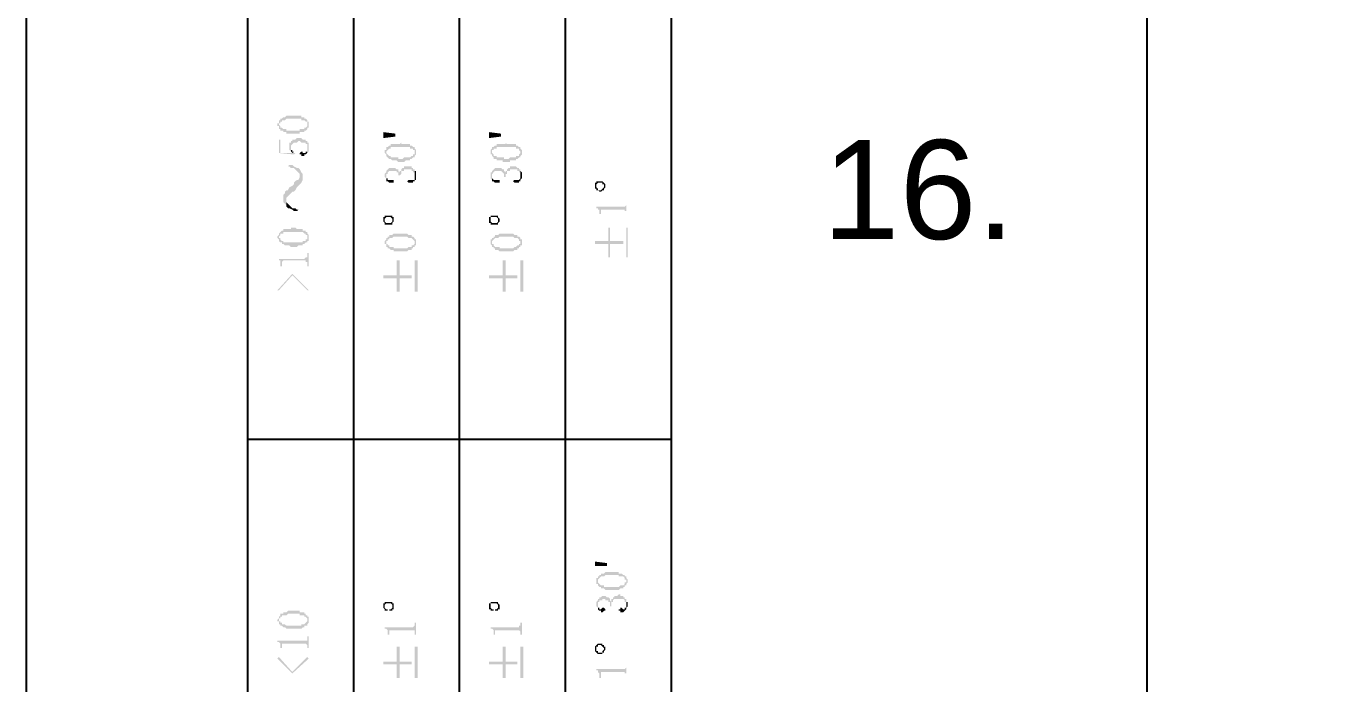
# Model space of a CAD drawing. Header units: millimetres. Extents: x 7018 to 13530, y 4187 to 5692.
# Drawn here: x 7512.01 to 7551.54, y 4761.68 to 4781.59 of the extents above; entities that cross this region are included whole.
import ezdxf

# ---------------------------------------------------------------- set-up
doc = ezdxf.new("R2010")
doc.units = ezdxf.units.MM
doc.styles.get("Standard").update_dxf_attribs({"font": 'arial.ttf'})

msp = doc.modelspace()

# ---------------------------------------------------------------- hatches: boundary and pattern name
at = {"transparency": 33554559}
for points in [[(7519.619, 4778.606), (7519.619, 4778.561), (7519.664, 4778.561), (7519.664, 4778.515), (7519.664, 4778.47), (7519.664, 4778.606), (7519.664, 4778.651), (7519.709, 4778.651), (7519.709, 4778.696), (7519.754, 4778.696), (7519.754, 4778.741), (7519.844, 4778.741), (7519.89, 4778.786), (7520.341, 4778.786), (7520.341, 4778.741), (7520.431, 4778.741), (7520.476, 4778.696), (7520.521, 4778.696), (7520.521, 4778.651), (7520.521, 4778.606), (7520.521, 4778.741), (7520.521, 4778.741), (7520.476, 4778.786), (7520.431, 4778.786), (7520.431, 4778.831), (7520.341, 4778.831), (7520.341, 4778.877), (7519.89, 4778.877), (7519.844, 4778.831), (7519.799, 4778.831), (7519.754, 4778.786), (7519.709, 4778.786), (7519.709, 4778.741), (7519.664, 4778.741), (7519.664, 4778.696), (7519.664, 4778.651), (7519.619, 4778.651)], [(7519.664, 4778.47), (7519.709, 4778.47), (7519.709, 4778.425), (7519.799, 4778.425), (7519.799, 4778.38), (7519.89, 4778.38), (7519.89, 4778.335), (7520.296, 4778.335), (7520.296, 4778.38), (7520.431, 4778.38), (7520.431, 4778.425), (7520.476, 4778.425), (7520.521, 4778.47), (7520.521, 4778.515), (7520.567, 4778.515), (7520.567, 4778.561), (7520.567, 4778.606), (7520.567, 4778.651), (7520.567, 4778.696), (7520.521, 4778.696), (7520.521, 4778.741), (7520.521, 4778.606), (7520.521, 4778.561), (7520.521, 4778.561), (7520.476, 4778.515), (7520.431, 4778.515), (7520.431, 4778.47), (7520.296, 4778.47), (7520.296, 4778.425), (7519.89, 4778.425), (7519.89, 4778.47), (7519.799, 4778.47), (7519.754, 4778.515), (7519.709, 4778.515), (7519.709, 4778.561), (7519.709, 4778.561), (7519.664, 4778.606), (7519.664, 4778.606)], [(7522.823, 4778.38), (7523.184, 4778.335), (7523.184, 4778.245), (7522.823, 4778.2)], [(7526.028, 4778.38), (7526.389, 4778.335), (7526.389, 4778.245), (7526.028, 4778.2)], [(7519.664, 4778.154), (7519.664, 4777.748), (7520.115, 4777.703), (7520.16, 4777.748), (7520.115, 4777.748), (7520.115, 4777.793), (7520.07, 4777.748), (7519.709, 4777.748), (7519.709, 4778.154)], [(7519.98, 4777.974), (7519.98, 4777.884), (7519.98, 4777.839), (7519.98, 4777.839), (7520.025, 4777.793), (7520.025, 4777.929), (7520.025, 4777.974), (7520.025, 4777.974), (7520.07, 4778.019), (7520.07, 4778.019), (7520.115, 4778.064), (7520.206, 4778.064), (7520.251, 4778.109), (7520.296, 4778.109), (7520.341, 4778.064), (7520.476, 4778.064), (7520.476, 4778.019), (7520.521, 4778.019), (7520.521, 4777.974), (7520.521, 4777.929), (7520.521, 4777.793), (7520.567, 4777.793), (7520.567, 4777.839), (7520.567, 4777.929), (7520.567, 4777.974), (7520.567, 4778.064), (7520.521, 4778.064), (7520.521, 4778.109), (7520.476, 4778.109), (7520.476, 4778.154), (7520.386, 4778.154), (7520.341, 4778.2), (7520.206, 4778.2), (7520.16, 4778.154), (7520.07, 4778.154), (7520.07, 4778.109), (7520.025, 4778.109), (7520.025, 4778.064), (7519.98, 4778.064), (7519.98, 4778.019)], [(7520.025, 4777.793), (7520.025, 4777.793), (7520.07, 4777.748), (7520.07, 4777.748), (7520.115, 4777.793), (7520.07, 4777.793), (7520.07, 4777.839), (7520.025, 4777.839), (7520.025, 4777.884), (7520.025, 4777.929)], [(7520.296, 4777.748), (7520.296, 4777.703), (7520.341, 4777.703), (7520.341, 4777.658), (7520.431, 4777.658), (7520.431, 4777.703), (7520.476, 4777.703), (7520.521, 4777.748), (7520.521, 4777.929), (7520.521, 4777.839), (7520.521, 4777.793), (7520.476, 4777.793), (7520.476, 4777.748), (7520.386, 4777.748), (7520.386, 4777.793), (7520.341, 4777.793)], [(7522.868, 4777.748), (7522.868, 4777.748), (7522.913, 4777.703), (7522.913, 4777.658), (7522.913, 4777.793), (7522.913, 4777.793), (7522.959, 4777.839), (7522.959, 4777.839), (7523.004, 4777.884), (7523.049, 4777.884), (7523.049, 4777.929), (7523.636, 4777.929), (7523.636, 4777.884), (7523.726, 4777.884), (7523.726, 4777.839), (7523.771, 4777.839), (7523.771, 4777.793), (7523.771, 4777.748), (7523.771, 4777.929), (7523.726, 4777.929), (7523.681, 4777.974), (7523.636, 4777.974), (7523.636, 4778.019), (7523.365, 4778.019), (7523.365, 4778.064), (7523.365, 4778.064), (7523.32, 4778.019), (7523.049, 4778.019), (7523.049, 4777.974), (7523.004, 4777.974), (7522.959, 4777.929), (7522.913, 4777.929), (7522.913, 4777.884), (7522.913, 4777.839), (7522.868, 4777.839), (7522.868, 4777.793)], [(7522.913, 4777.658), (7522.959, 4777.613), (7522.959, 4777.613), (7523.004, 4777.568), (7523.049, 4777.568), (7523.094, 4777.523), (7523.229, 4777.523), (7523.274, 4777.477), (7523.455, 4777.477), (7523.5, 4777.523), (7523.636, 4777.523), (7523.636, 4777.568), (7523.681, 4777.568), (7523.726, 4777.613), (7523.771, 4777.613), (7523.771, 4777.658), (7523.771, 4777.658), (7523.816, 4777.703), (7523.816, 4777.748), (7523.816, 4777.793), (7523.816, 4777.839), (7523.816, 4777.839), (7523.771, 4777.884), (7523.771, 4777.748), (7523.771, 4777.703), (7523.726, 4777.703), (7523.726, 4777.658), (7523.681, 4777.658), (7523.636, 4777.613), (7523.455, 4777.613), (7523.41, 4777.568), (7523.274, 4777.568), (7523.274, 4777.613), (7523.049, 4777.613), (7523.049, 4777.658), (7523.004, 4777.658), (7522.959, 4777.703), (7522.959, 4777.703), (7522.913, 4777.748), (7522.913, 4777.748)], [(7526.073, 4777.748), (7526.073, 4777.703), (7526.118, 4777.703), (7526.118, 4777.658), (7526.118, 4777.793), (7526.118, 4777.839), (7526.163, 4777.839), (7526.163, 4777.884), (7526.253, 4777.884), (7526.253, 4777.929), (7526.84, 4777.929), (7526.84, 4777.884), (7526.93, 4777.884), (7526.93, 4777.839), (7526.93, 4777.839), (7526.975, 4777.793), (7526.975, 4777.748), (7526.975, 4777.929), (7526.93, 4777.929), (7526.885, 4777.974), (7526.84, 4777.974), (7526.84, 4778.019), (7526.569, 4778.019), (7526.524, 4778.064), (7526.524, 4778.019), (7526.253, 4778.019), (7526.253, 4777.974), (7526.208, 4777.974), (7526.163, 4777.929), (7526.118, 4777.929), (7526.118, 4777.884), (7526.118, 4777.884), (7526.073, 4777.839), (7526.073, 4777.793)], [(7526.118, 4777.658), (7526.163, 4777.613), (7526.163, 4777.568), (7526.253, 4777.568), (7526.253, 4777.523), (7526.434, 4777.523), (7526.434, 4777.477), (7526.659, 4777.477), (7526.659, 4777.523), (7526.84, 4777.523), (7526.84, 4777.568), (7526.885, 4777.568), (7526.93, 4777.613), (7526.975, 4777.613), (7526.975, 4777.658), (7526.975, 4777.658), (7527.02, 4777.703), (7527.02, 4777.748), (7527.02, 4777.793), (7527.02, 4777.839), (7527.02, 4777.839), (7526.975, 4777.884), (7526.975, 4777.748), (7526.975, 4777.748), (7526.93, 4777.703), (7526.93, 4777.658), (7526.84, 4777.658), (7526.84, 4777.613), (7526.659, 4777.613), (7526.614, 4777.568), (7526.479, 4777.568), (7526.479, 4777.613), (7526.253, 4777.613), (7526.253, 4777.658), (7526.163, 4777.658), (7526.163, 4777.703), (7526.163, 4777.703), (7526.118, 4777.748), (7526.118, 4777.748)], [(7519.935, 4777.342), (7519.98, 4777.342), (7520.025, 4777.297), (7520.115, 4777.297), (7520.16, 4777.252), (7520.206, 4777.207), (7520.206, 4777.207), (7520.251, 4777.162), (7520.296, 4777.116), (7520.296, 4776.8), (7520.296, 4776.8), (7520.341, 4776.846), (7520.386, 4776.936), (7520.386, 4777.116), (7520.341, 4777.162), (7520.296, 4777.252), (7520.296, 4777.252), (7520.251, 4777.297), (7520.206, 4777.297), (7520.115, 4777.342), (7520.07, 4777.387), (7519.98, 4777.387)], [(7522.868, 4777.071), (7522.868, 4777.026), (7522.868, 4777.026), (7522.913, 4776.981), (7522.913, 4776.936), (7522.913, 4777.071), (7522.913, 4777.116), (7522.959, 4777.116), (7522.959, 4777.162), (7522.959, 4777.162), (7523.004, 4777.207), (7523.229, 4777.207), (7523.229, 4777.162), (7523.274, 4777.162), (7523.274, 4777.116), (7523.274, 4777.071), (7523.32, 4777.071), (7523.32, 4777.026), (7523.32, 4777.071), (7523.365, 4777.116), (7523.365, 4777.162), (7523.365, 4777.207), (7523.455, 4777.207), (7523.455, 4777.252), (7523.681, 4777.252), (7523.681, 4777.207), (7523.726, 4777.207), (7523.726, 4777.162), (7523.771, 4777.162), (7523.771, 4777.116), (7523.771, 4777.071), (7523.771, 4777.252), (7523.726, 4777.252), (7523.726, 4777.297), (7523.681, 4777.297), (7523.681, 4777.342), (7523.455, 4777.342), (7523.455, 4777.297), (7523.41, 4777.297), (7523.365, 4777.252), (7523.365, 4777.207), (7523.32, 4777.207), (7523.32, 4777.162), (7523.32, 4777.162), (7523.274, 4777.207), (7523.274, 4777.252), (7523.229, 4777.252), (7523.184, 4777.297), (7523.004, 4777.297), (7522.959, 4777.252), (7522.959, 4777.252), (7522.913, 4777.207), (7522.913, 4777.162), (7522.913, 4777.162), (7522.868, 4777.116), (7522.868, 4777.116)], [(7523.545, 4776.891), (7523.545, 4776.891), (7523.59, 4776.846), (7523.726, 4776.846), (7523.726, 4776.891), (7523.771, 4776.891), (7523.771, 4776.936), (7523.816, 4776.936), (7523.816, 4777.026), (7523.816, 4777.071), (7523.816, 4777.116), (7523.816, 4777.207), (7523.771, 4777.207), (7523.771, 4777.026), (7523.771, 4776.981), (7523.771, 4776.936), (7523.59, 4776.936)], [(7526.073, 4777.071), (7526.073, 4777.026), (7526.073, 4776.981), (7526.118, 4776.936), (7526.118, 4777.071), (7526.118, 4777.116), (7526.118, 4777.116), (7526.163, 4777.162), (7526.163, 4777.162), (7526.208, 4777.207), (7526.389, 4777.207), (7526.434, 4777.162), (7526.434, 4777.162), (7526.479, 4777.116), (7526.479, 4777.071), (7526.479, 4777.026), (7526.524, 4777.026), (7526.524, 4777.116), (7526.569, 4777.116), (7526.569, 4777.162), (7526.569, 4777.207), (7526.659, 4777.207), (7526.659, 4777.252), (7526.885, 4777.252), (7526.885, 4777.207), (7526.93, 4777.207), (7526.93, 4777.162), (7526.975, 4777.162), (7526.975, 4777.116), (7526.975, 4777.071), (7526.975, 4777.252), (7526.93, 4777.252), (7526.93, 4777.297), (7526.885, 4777.297), (7526.84, 4777.342), (7526.659, 4777.342), (7526.659, 4777.297), (7526.614, 4777.297), (7526.569, 4777.252), (7526.569, 4777.207), (7526.524, 4777.207), (7526.524, 4777.162), (7526.524, 4777.162), (7526.479, 4777.207), (7526.479, 4777.252), (7526.434, 4777.252), (7526.389, 4777.297), (7526.208, 4777.297), (7526.163, 4777.252), (7526.163, 4777.252), (7526.118, 4777.207), (7526.118, 4777.162), (7526.073, 4777.162), (7526.073, 4777.116), (7526.073, 4777.116)], [(7526.75, 4776.891), (7526.75, 4776.891), (7526.795, 4776.846), (7526.93, 4776.846), (7526.93, 4776.891), (7526.975, 4776.891), (7526.975, 4776.936), (7526.975, 4776.936), (7527.02, 4776.981), (7527.02, 4777.026), (7527.02, 4777.071), (7527.02, 4777.116), (7527.02, 4777.162), (7526.975, 4777.207), (7526.975, 4777.026), (7526.975, 4776.981), (7526.975, 4776.981), (7526.93, 4776.936), (7526.795, 4776.936)], [(7519.799, 4776.349), (7519.799, 4776.259), (7519.844, 4776.214), (7519.89, 4776.169), (7519.89, 4776.394), (7519.935, 4776.439), (7519.98, 4776.485), (7520.025, 4776.53), (7520.07, 4776.575), (7520.115, 4776.575), (7520.16, 4776.62), (7520.206, 4776.71), (7520.206, 4776.71), (7520.251, 4776.755), (7520.296, 4776.8), (7520.296, 4777.071), (7520.296, 4777.026), (7520.251, 4776.936), (7520.206, 4776.936), (7520.16, 4776.891), (7520.115, 4776.846), (7520.115, 4776.8), (7520.07, 4776.755), (7519.98, 4776.71), (7519.98, 4776.71), (7519.935, 4776.62), (7519.89, 4776.62), (7519.844, 4776.575), (7519.844, 4776.53), (7519.799, 4776.485), (7519.799, 4776.439)], [(7522.913, 4776.936), (7522.913, 4776.891), (7522.959, 4776.891), (7523.004, 4776.846), (7523.139, 4776.846), (7523.139, 4776.891), (7523.139, 4776.936), (7522.959, 4776.936), (7522.959, 4776.981), (7522.913, 4776.981), (7522.913, 4777.071)], [(7526.118, 4776.936), (7526.118, 4776.891), (7526.163, 4776.891), (7526.208, 4776.846), (7526.343, 4776.846), (7526.343, 4776.891), (7526.343, 4776.936), (7526.163, 4776.936), (7526.118, 4776.981), (7526.118, 4777.071)], [(7529.232, 4776.755), (7529.232, 4776.71), (7529.232, 4776.665), (7529.277, 4776.665), (7529.277, 4776.755), (7529.277, 4776.8), (7529.277, 4776.8), (7529.322, 4776.846), (7529.458, 4776.846), (7529.458, 4776.8), (7529.503, 4776.8), (7529.503, 4776.62), (7529.503, 4776.665), (7529.503, 4776.665), (7529.548, 4776.71), (7529.548, 4776.755), (7529.548, 4776.8), (7529.503, 4776.846), (7529.503, 4776.846), (7529.458, 4776.891), (7529.277, 4776.891), (7529.277, 4776.846), (7529.232, 4776.846), (7529.232, 4776.8), (7529.232, 4776.8)], [(7529.277, 4776.665), (7529.277, 4776.62), (7529.322, 4776.62), (7529.367, 4776.575), (7529.412, 4776.575), (7529.458, 4776.62), (7529.503, 4776.62), (7529.503, 4776.755), (7529.503, 4776.71), (7529.503, 4776.71), (7529.458, 4776.665), (7529.458, 4776.665), (7529.412, 4776.62), (7529.322, 4776.62), (7529.322, 4776.665), (7529.322, 4776.665), (7529.277, 4776.71), (7529.277, 4776.755), (7529.277, 4776.755)], [(7519.89, 4776.169), (7519.89, 4776.123), (7519.935, 4776.078), (7519.98, 4776.078), (7520.07, 4776.033), (7520.115, 4775.988), (7520.206, 4775.988), (7520.251, 4776.033), (7520.206, 4776.033), (7520.16, 4776.078), (7520.07, 4776.078), (7520.025, 4776.123), (7519.98, 4776.169), (7519.98, 4776.169), (7519.935, 4776.214), (7519.89, 4776.259), (7519.89, 4776.304)], [(7529.277, 4776.123), (7529.277, 4776.078), (7529.322, 4776.078), (7529.322, 4776.033), (7529.367, 4776.033), (7529.367, 4775.943), (7529.367, 4775.898), (7529.412, 4775.898), (7529.412, 4775.988), (7529.412, 4776.033), (7530.135, 4776.033), (7530.135, 4775.988), (7530.18, 4775.988), (7530.18, 4775.943), (7530.18, 4775.898), (7530.18, 4776.259), (7530.18, 4776.214), (7530.18, 4776.169), (7530.135, 4776.123), (7530.089, 4776.123)], [(7522.823, 4775.717), (7522.823, 4775.672), (7522.823, 4775.672), (7522.868, 4775.627), (7522.868, 4775.762), (7522.868, 4775.762), (7522.913, 4775.808), (7523.049, 4775.808), (7523.094, 4775.762), (7523.094, 4775.627), (7523.094, 4775.627), (7523.139, 4775.672), (7523.139, 4775.717), (7523.139, 4775.762), (7523.139, 4775.808), (7523.094, 4775.808), (7523.094, 4775.853), (7522.868, 4775.853), (7522.868, 4775.808), (7522.823, 4775.808), (7522.823, 4775.762), (7522.823, 4775.762)], [(7522.868, 4775.627), (7522.868, 4775.582), (7523.094, 4775.582), (7523.094, 4775.717), (7523.094, 4775.672), (7523.094, 4775.672), (7523.049, 4775.627), (7522.913, 4775.627), (7522.868, 4775.672), (7522.868, 4775.717), (7522.868, 4775.717)], [(7526.028, 4775.717), (7526.028, 4775.672), (7526.028, 4775.627), (7526.073, 4775.627), (7526.073, 4775.762), (7526.073, 4775.808), (7526.253, 4775.808), (7526.298, 4775.762), (7526.298, 4775.627), (7526.298, 4775.627), (7526.343, 4775.672), (7526.343, 4775.717), (7526.343, 4775.762), (7526.343, 4775.762), (7526.298, 4775.808), (7526.298, 4775.853), (7526.073, 4775.853), (7526.073, 4775.808), (7526.028, 4775.808), (7526.028, 4775.762), (7526.028, 4775.762)], [(7526.073, 4775.627), (7526.073, 4775.582), (7526.298, 4775.582), (7526.298, 4775.717), (7526.298, 4775.672), (7526.298, 4775.672), (7526.253, 4775.627), (7526.118, 4775.627), (7526.073, 4775.672), (7526.073, 4775.717), (7526.073, 4775.717)], [(7519.619, 4775.221), (7519.619, 4775.176), (7519.619, 4775.176), (7519.664, 4775.131), (7519.664, 4775.085), (7519.664, 4775.221), (7519.664, 4775.221), (7519.709, 4775.266), (7519.709, 4775.311), (7519.799, 4775.311), (7519.799, 4775.356), (7520.386, 4775.356), (7520.431, 4775.311), (7520.476, 4775.311), (7520.476, 4775.266), (7520.521, 4775.266), (7520.521, 4775.221), (7520.521, 4775.356), (7520.476, 4775.356), (7520.476, 4775.401), (7520.386, 4775.401), (7520.386, 4775.447), (7520.206, 4775.447), (7520.16, 4775.492), (7520.025, 4775.492), (7520.025, 4775.447), (7519.799, 4775.447), (7519.799, 4775.401), (7519.754, 4775.401), (7519.709, 4775.356), (7519.709, 4775.356), (7519.664, 4775.311), (7519.664, 4775.266), (7519.664, 4775.266)], [(7519.664, 4775.085), (7519.709, 4775.04), (7519.754, 4775.04), (7519.754, 4774.995), (7519.799, 4774.995), (7519.844, 4774.95), (7519.98, 4774.95), (7520.025, 4774.905), (7520.206, 4774.905), (7520.251, 4774.95), (7520.386, 4774.95), (7520.386, 4774.995), (7520.431, 4774.995), (7520.476, 4775.04), (7520.521, 4775.04), (7520.521, 4775.085), (7520.567, 4775.085), (7520.567, 4775.131), (7520.567, 4775.221), (7520.567, 4775.266), (7520.567, 4775.266), (7520.521, 4775.311), (7520.521, 4775.176), (7520.521, 4775.131), (7520.476, 4775.131), (7520.476, 4775.085), (7520.386, 4775.085), (7520.386, 4775.04), (7519.799, 4775.04), (7519.799, 4775.085), (7519.754, 4775.085), (7519.709, 4775.131), (7519.709, 4775.176), (7519.664, 4775.176), (7519.664, 4775.221)], [(7522.868, 4775.04), (7522.868, 4774.995), (7522.913, 4774.995), (7522.913, 4774.95), (7522.913, 4774.905), (7522.913, 4775.04), (7522.913, 4775.085), (7522.959, 4775.085), (7522.959, 4775.131), (7523.004, 4775.131), (7523.004, 4775.176), (7523.094, 4775.176), (7523.139, 4775.221), (7523.545, 4775.221), (7523.59, 4775.176), (7523.681, 4775.176), (7523.726, 4775.131), (7523.726, 4775.131), (7523.771, 4775.085), (7523.771, 4775.04), (7523.771, 4775.176), (7523.771, 4775.176), (7523.726, 4775.221), (7523.681, 4775.221), (7523.681, 4775.266), (7523.59, 4775.266), (7523.545, 4775.311), (7523.139, 4775.311), (7523.094, 4775.266), (7523.004, 4775.266), (7523.004, 4775.221), (7522.959, 4775.221), (7522.959, 4775.176), (7522.913, 4775.176), (7522.913, 4775.131), (7522.913, 4775.131), (7522.868, 4775.085), (7522.868, 4775.085)], [(7522.913, 4774.905), (7522.959, 4774.905), (7522.959, 4774.86), (7523.004, 4774.86), (7523.049, 4774.815), (7523.139, 4774.815), (7523.139, 4774.77), (7523.545, 4774.77), (7523.59, 4774.815), (7523.681, 4774.815), (7523.681, 4774.86), (7523.726, 4774.86), (7523.726, 4774.905), (7523.771, 4774.905), (7523.771, 4774.95), (7523.816, 4774.95), (7523.816, 4774.995), (7523.816, 4775.04), (7523.816, 4775.085), (7523.816, 4775.131), (7523.771, 4775.131), (7523.771, 4775.176), (7523.771, 4775.04), (7523.771, 4774.995), (7523.771, 4774.995), (7523.726, 4774.95), (7523.681, 4774.95), (7523.681, 4774.905), (7523.59, 4774.905), (7523.545, 4774.86), (7523.139, 4774.86), (7523.139, 4774.905), (7523.004, 4774.905), (7523.004, 4774.95), (7522.959, 4774.95), (7522.959, 4774.995), (7522.913, 4774.995), (7522.913, 4775.04), (7522.913, 4775.04)], [(7526.073, 4775.04), (7526.073, 4774.995), (7526.073, 4774.995), (7526.118, 4774.95), (7526.118, 4774.905), (7526.118, 4775.04), (7526.118, 4775.085), (7526.118, 4775.085), (7526.163, 4775.131), (7526.163, 4775.131), (7526.208, 4775.176), (7526.298, 4775.176), (7526.343, 4775.221), (7526.75, 4775.221), (7526.795, 4775.176), (7526.885, 4775.176), (7526.93, 4775.131), (7526.93, 4775.085), (7526.975, 4775.085), (7526.975, 4775.04), (7526.975, 4775.176), (7526.975, 4775.176), (7526.93, 4775.221), (7526.885, 4775.221), (7526.885, 4775.266), (7526.795, 4775.266), (7526.75, 4775.311), (7526.343, 4775.311), (7526.298, 4775.266), (7526.208, 4775.266), (7526.208, 4775.221), (7526.163, 4775.221), (7526.163, 4775.176), (7526.118, 4775.176), (7526.118, 4775.131), (7526.073, 4775.131), (7526.073, 4775.085), (7526.073, 4775.085)], [(7526.118, 4774.905), (7526.163, 4774.905), (7526.163, 4774.86), (7526.208, 4774.86), (7526.208, 4774.815), (7526.298, 4774.815), (7526.343, 4774.77), (7526.75, 4774.77), (7526.795, 4774.815), (7526.885, 4774.815), (7526.885, 4774.86), (7526.93, 4774.86), (7526.93, 4774.905), (7526.975, 4774.905), (7526.975, 4774.95), (7527.02, 4774.95), (7527.02, 4774.995), (7527.02, 4775.04), (7527.02, 4775.085), (7527.02, 4775.131), (7526.975, 4775.131), (7526.975, 4775.176), (7526.975, 4775.04), (7526.975, 4774.995), (7526.93, 4774.995), (7526.93, 4774.95), (7526.885, 4774.95), (7526.84, 4774.905), (7526.795, 4774.905), (7526.75, 4774.86), (7526.343, 4774.86), (7526.343, 4774.905), (7526.208, 4774.905), (7526.163, 4774.95), (7526.163, 4774.995), (7526.118, 4774.995), (7526.118, 4775.04), (7526.118, 4775.04)], [(7529.232, 4775.085), (7529.232, 4774.995), (7529.638, 4774.995), (7529.638, 4774.589), (7529.683, 4774.589), (7529.683, 4774.995), (7530.089, 4774.995), (7530.089, 4775.085), (7529.683, 4775.085), (7529.683, 4775.492), (7529.638, 4775.492), (7529.638, 4775.085)], [(7530.225, 4774.589), (7530.225, 4775.492), (7530.18, 4775.492), (7530.18, 4774.589)], [(7519.619, 4774.544), (7519.664, 4774.544), (7519.664, 4774.499), (7519.709, 4774.499), (7519.709, 4774.454), (7519.709, 4774.318), (7519.754, 4774.318), (7519.754, 4774.454), (7519.754, 4774.454), (7519.799, 4774.499), (7520.476, 4774.499), (7520.476, 4774.454), (7520.521, 4774.454), (7520.521, 4774.318), (7520.567, 4774.318), (7520.567, 4774.724), (7520.521, 4774.724), (7520.521, 4774.634), (7520.521, 4774.589), (7520.476, 4774.589), (7520.431, 4774.544)], [(7522.823, 4774.047), (7522.823, 4773.957), (7523.229, 4773.957), (7523.229, 4773.551), (7523.32, 4773.551), (7523.32, 4773.957), (7523.681, 4773.957), (7523.681, 4774.047), (7523.32, 4774.047), (7523.32, 4774.499), (7523.229, 4774.499), (7523.229, 4774.047)], [(7523.861, 4773.551), (7523.861, 4774.499), (7523.771, 4774.499), (7523.771, 4773.551)], [(7526.028, 4774.047), (7526.028, 4773.957), (7526.434, 4773.957), (7526.434, 4773.551), (7526.524, 4773.551), (7526.524, 4773.957), (7526.885, 4773.957), (7526.885, 4774.047), (7526.524, 4774.047), (7526.524, 4774.499), (7526.434, 4774.499), (7526.434, 4774.047)], [(7527.066, 4773.551), (7527.066, 4774.499), (7526.975, 4774.499), (7526.975, 4773.551)], [(7519.619, 4773.596), (7519.664, 4773.596), (7520.07, 4774.047), (7520.521, 4773.596), (7520.567, 4773.596), (7520.07, 4774.093)], [(7529.232, 4765.382), (7529.593, 4765.337), (7529.593, 4765.247), (7529.232, 4765.247)], [(7529.277, 4764.795), (7529.277, 4764.75), (7529.277, 4764.705), (7529.322, 4764.705), (7529.322, 4764.66), (7529.322, 4764.795), (7529.322, 4764.84), (7529.322, 4764.84), (7529.367, 4764.886), (7529.367, 4764.886), (7529.412, 4764.931), (7529.503, 4764.931), (7529.548, 4764.976), (7529.954, 4764.976), (7529.954, 4764.931), (7530.089, 4764.931), (7530.135, 4764.886), (7530.135, 4764.84), (7530.18, 4764.84), (7530.18, 4764.795), (7530.18, 4764.931), (7530.135, 4764.931), (7530.135, 4764.976), (7530.089, 4764.976), (7530.044, 4765.021), (7529.954, 4765.021), (7529.954, 4765.066), (7529.548, 4765.066), (7529.503, 4765.021), (7529.412, 4765.021), (7529.412, 4764.976), (7529.367, 4764.976), (7529.367, 4764.931), (7529.322, 4764.931), (7529.322, 4764.886), (7529.277, 4764.886), (7529.277, 4764.84), (7529.277, 4764.84)], [(7529.322, 4764.66), (7529.322, 4764.66), (7529.367, 4764.615), (7529.412, 4764.615), (7529.412, 4764.57), (7529.503, 4764.57), (7529.548, 4764.525), (7529.954, 4764.525), (7529.999, 4764.57), (7530.089, 4764.57), (7530.089, 4764.615), (7530.135, 4764.615), (7530.135, 4764.66), (7530.18, 4764.66), (7530.18, 4764.705), (7530.18, 4764.705), (7530.225, 4764.75), (7530.225, 4764.795), (7530.225, 4764.84), (7530.225, 4764.84), (7530.18, 4764.886), (7530.18, 4764.931), (7530.18, 4764.795), (7530.18, 4764.75), (7530.135, 4764.75), (7530.135, 4764.705), (7530.135, 4764.705), (7530.089, 4764.66), (7529.999, 4764.66), (7529.954, 4764.615), (7529.503, 4764.615), (7529.503, 4764.66), (7529.412, 4764.66), (7529.367, 4764.705), (7529.367, 4764.705), (7529.322, 4764.75), (7529.322, 4764.795), (7529.322, 4764.795)], [(7522.823, 4764.028), (7522.823, 4763.983), (7522.823, 4763.983), (7522.868, 4763.938), (7522.868, 4764.073), (7522.868, 4764.073), (7522.913, 4764.118), (7523.049, 4764.118), (7523.094, 4764.073), (7523.094, 4763.938), (7523.139, 4763.938), (7523.139, 4764.028), (7523.139, 4764.073), (7523.139, 4764.118), (7523.094, 4764.118), (7523.094, 4764.163), (7522.868, 4764.163), (7522.868, 4764.118), (7522.823, 4764.118), (7522.823, 4764.073), (7522.823, 4764.073)], [(7526.028, 4764.028), (7526.028, 4763.983), (7526.028, 4763.938), (7526.073, 4763.938), (7526.073, 4764.073), (7526.073, 4764.118), (7526.253, 4764.118), (7526.298, 4764.073), (7526.298, 4763.938), (7526.343, 4763.938), (7526.343, 4764.028), (7526.343, 4764.073), (7526.343, 4764.073), (7526.298, 4764.118), (7526.298, 4764.163), (7526.073, 4764.163), (7526.073, 4764.118), (7526.028, 4764.118), (7526.028, 4764.073), (7526.028, 4764.073)], [(7529.277, 4764.118), (7529.277, 4764.073), (7529.277, 4764.028), (7529.277, 4764.028), (7529.322, 4763.983), (7529.322, 4764.073), (7529.322, 4764.118), (7529.322, 4764.163), (7529.367, 4764.163), (7529.367, 4764.209), (7529.458, 4764.209), (7529.458, 4764.254), (7529.548, 4764.254), (7529.548, 4764.209), (7529.638, 4764.209), (7529.638, 4764.163), (7529.683, 4764.163), (7529.683, 4764.073), (7529.683, 4764.028), (7529.728, 4764.028), (7529.728, 4764.073), (7529.728, 4764.163), (7529.774, 4764.163), (7529.774, 4764.209), (7529.774, 4764.209), (7529.819, 4764.254), (7530.089, 4764.254), (7530.135, 4764.209), (7530.135, 4764.163), (7530.18, 4764.163), (7530.18, 4764.118), (7530.18, 4764.073), (7530.18, 4764.254), (7530.135, 4764.254), (7530.135, 4764.299), (7530.089, 4764.299), (7530.089, 4764.344), (7529.999, 4764.344), (7529.999, 4764.389), (7529.954, 4764.389), (7529.909, 4764.344), (7529.819, 4764.344), (7529.819, 4764.299), (7529.774, 4764.299), (7529.774, 4764.254), (7529.728, 4764.254), (7529.728, 4764.209), (7529.728, 4764.163), (7529.683, 4764.209), (7529.683, 4764.254), (7529.683, 4764.254), (7529.638, 4764.299), (7529.593, 4764.299), (7529.548, 4764.344), (7529.458, 4764.344), (7529.412, 4764.299), (7529.367, 4764.299), (7529.367, 4764.254), (7529.322, 4764.254), (7529.322, 4764.209), (7529.322, 4764.209), (7529.277, 4764.163)], [(7529.322, 4763.983), (7529.322, 4763.938), (7529.322, 4763.938), (7529.367, 4763.893), (7529.412, 4763.893), (7529.412, 4763.848), (7529.458, 4763.848), (7529.503, 4763.893), (7529.548, 4763.893), (7529.548, 4763.938), (7529.548, 4763.938), (7529.503, 4763.983), (7529.458, 4763.983), (7529.412, 4763.938), (7529.367, 4763.938), (7529.367, 4763.983), (7529.322, 4763.983), (7529.322, 4764.028), (7529.322, 4764.073)], [(7529.954, 4763.893), (7529.999, 4763.893), (7529.999, 4763.848), (7530.089, 4763.848), (7530.135, 4763.893), (7530.135, 4763.893), (7530.18, 4763.938), (7530.18, 4763.983), (7530.18, 4763.983), (7530.225, 4764.028), (7530.225, 4764.073), (7530.225, 4764.118), (7530.225, 4764.163), (7530.18, 4764.163), (7530.18, 4764.254), (7530.18, 4764.073), (7530.18, 4764.028), (7530.18, 4763.983), (7530.135, 4763.983), (7530.135, 4763.938), (7530.089, 4763.938), (7530.044, 4763.983), (7529.999, 4763.983), (7529.999, 4763.938), (7529.954, 4763.938)], [(7519.619, 4763.622), (7519.619, 4763.577), (7519.664, 4763.577), (7519.664, 4763.532), (7519.664, 4763.486), (7519.664, 4763.622), (7519.664, 4763.667), (7519.709, 4763.667), (7519.709, 4763.712), (7519.754, 4763.712), (7519.754, 4763.757), (7519.89, 4763.757), (7519.935, 4763.802), (7520.296, 4763.802), (7520.296, 4763.757), (7520.431, 4763.757), (7520.431, 4763.712), (7520.476, 4763.712), (7520.521, 4763.667), (7520.521, 4763.622), (7520.521, 4763.757), (7520.476, 4763.757), (7520.476, 4763.802), (7520.431, 4763.802), (7520.431, 4763.848), (7520.296, 4763.848), (7520.296, 4763.893), (7519.935, 4763.893), (7519.89, 4763.848), (7519.799, 4763.848), (7519.799, 4763.802), (7519.709, 4763.802), (7519.709, 4763.757), (7519.709, 4763.757), (7519.664, 4763.712), (7519.664, 4763.667), (7519.664, 4763.667)], [(7519.664, 4763.486), (7519.709, 4763.486), (7519.709, 4763.441), (7519.754, 4763.441), (7519.799, 4763.396), (7519.844, 4763.396), (7519.89, 4763.351), (7520.341, 4763.351), (7520.386, 4763.396), (7520.431, 4763.396), (7520.431, 4763.441), (7520.521, 4763.441), (7520.521, 4763.486), (7520.521, 4763.486), (7520.567, 4763.532), (7520.567, 4763.577), (7520.567, 4763.622), (7520.567, 4763.667), (7520.567, 4763.712), (7520.521, 4763.712), (7520.521, 4763.757), (7520.521, 4763.577), (7520.521, 4763.577), (7520.476, 4763.532), (7520.476, 4763.532), (7520.431, 4763.486), (7520.341, 4763.486), (7520.341, 4763.441), (7519.89, 4763.441), (7519.844, 4763.486), (7519.754, 4763.486), (7519.754, 4763.532), (7519.709, 4763.532), (7519.709, 4763.577), (7519.664, 4763.577), (7519.664, 4763.622)], [(7522.868, 4763.938), (7522.868, 4763.893), (7523.094, 4763.893), (7523.094, 4764.028), (7523.094, 4763.983), (7523.094, 4763.983), (7523.049, 4763.938), (7523.004, 4763.938), (7523.004, 4763.893), (7522.959, 4763.893), (7522.959, 4763.938), (7522.913, 4763.938), (7522.868, 4763.983), (7522.868, 4764.028), (7522.868, 4764.028)], [(7526.073, 4763.938), (7526.073, 4763.893), (7526.298, 4763.893), (7526.298, 4764.028), (7526.298, 4763.983), (7526.298, 4763.983), (7526.253, 4763.938), (7526.208, 4763.938), (7526.208, 4763.893), (7526.163, 4763.893), (7526.163, 4763.938), (7526.118, 4763.938), (7526.073, 4763.983), (7526.073, 4764.028), (7526.073, 4764.028)], [(7522.868, 4763.396), (7522.868, 4763.351), (7522.913, 4763.351), (7522.959, 4763.306), (7522.959, 4763.261), (7522.959, 4763.171), (7523.004, 4763.171), (7523.004, 4763.261), (7523.004, 4763.306), (7523.771, 4763.306), (7523.771, 4763.261), (7523.771, 4763.171), (7523.816, 4763.171), (7523.816, 4763.532), (7523.771, 4763.532), (7523.771, 4763.486), (7523.771, 4763.441), (7523.771, 4763.441), (7523.726, 4763.396), (7523.681, 4763.396)], [(7526.073, 4763.396), (7526.073, 4763.351), (7526.118, 4763.351), (7526.163, 4763.306), (7526.163, 4763.261), (7526.163, 4763.171), (7526.208, 4763.171), (7526.208, 4763.261), (7526.208, 4763.306), (7526.93, 4763.306), (7526.975, 4763.261), (7526.975, 4763.171), (7527.02, 4763.171), (7527.02, 4763.532), (7526.975, 4763.532), (7526.975, 4763.486), (7526.975, 4763.441), (7526.93, 4763.441), (7526.93, 4763.396), (7526.885, 4763.396)], [(7519.619, 4762.99), (7519.619, 4762.945), (7519.664, 4762.945), (7519.709, 4762.9), (7519.709, 4762.809), (7519.709, 4762.764), (7519.754, 4762.764), (7519.754, 4762.855), (7519.754, 4762.9), (7520.476, 4762.9), (7520.521, 4762.855), (7520.521, 4762.809), (7520.521, 4762.764), (7520.567, 4762.764), (7520.567, 4763.125), (7520.521, 4763.125), (7520.521, 4763.035), (7520.521, 4762.99), (7520.431, 4762.99)], [(7529.232, 4762.764), (7529.232, 4762.719), (7529.232, 4762.674), (7529.232, 4762.674), (7529.277, 4762.629), (7529.277, 4762.809), (7529.322, 4762.809), (7529.322, 4762.855), (7529.412, 4762.855), (7529.458, 4762.809), (7529.458, 4762.809), (7529.503, 4762.764), (7529.503, 4762.629), (7529.503, 4762.674), (7529.503, 4762.674), (7529.548, 4762.719), (7529.548, 4762.764), (7529.548, 4762.809), (7529.503, 4762.809), (7529.503, 4762.855), (7529.458, 4762.855), (7529.458, 4762.9), (7529.322, 4762.9), (7529.277, 4762.855), (7529.277, 4762.855), (7529.232, 4762.809)], [(7519.619, 4762.448), (7520.07, 4761.997), (7520.567, 4762.448), (7520.521, 4762.494), (7520.07, 4762.042), (7519.664, 4762.494)], [(7522.823, 4762.358), (7522.823, 4762.268), (7523.229, 4762.268), (7523.229, 4761.862), (7523.32, 4761.862), (7523.32, 4762.268), (7523.681, 4762.268), (7523.681, 4762.358), (7523.32, 4762.358), (7523.32, 4762.809), (7523.229, 4762.809), (7523.229, 4762.358)], [(7523.861, 4761.862), (7523.861, 4762.809), (7523.771, 4762.809), (7523.771, 4761.862)], [(7526.028, 4762.358), (7526.028, 4762.268), (7526.434, 4762.268), (7526.434, 4761.862), (7526.524, 4761.862), (7526.524, 4762.268), (7526.885, 4762.268), (7526.885, 4762.358), (7526.524, 4762.358), (7526.524, 4762.809), (7526.434, 4762.809), (7526.434, 4762.358)], [(7527.066, 4761.862), (7527.066, 4762.809), (7526.975, 4762.809), (7526.975, 4761.862)], [(7529.277, 4762.629), (7529.277, 4762.629), (7529.322, 4762.584), (7529.458, 4762.584), (7529.458, 4762.629), (7529.503, 4762.629), (7529.503, 4762.764), (7529.503, 4762.719), (7529.503, 4762.719), (7529.458, 4762.674), (7529.458, 4762.629), (7529.322, 4762.629), (7529.322, 4762.674), (7529.277, 4762.674), (7529.277, 4762.719), (7529.277, 4762.719)], [(7529.277, 4762.133), (7529.277, 4762.087), (7529.322, 4762.087), (7529.322, 4762.042), (7529.322, 4762.042), (7529.367, 4761.997), (7529.367, 4761.862), (7529.412, 4761.862), (7529.412, 4761.997), (7529.412, 4762.042), (7530.135, 4762.042), (7530.135, 4761.997), (7530.18, 4761.997), (7530.18, 4761.862), (7530.18, 4762.268), (7530.18, 4762.178), (7530.18, 4762.178), (7530.135, 4762.133), (7530.089, 4762.133)]]:
    msp.add_hatch(color=256, dxfattribs=at).paths.add_polyline_path(points)

# ---------------------------------------------------------------- linework, layer by layer
for p, q in [((7518.716, 4815.918), (7518.716, 4529.177)), ((7545.941, 4815.918), (7545.941, 4559.957))]:
    msp.add_line(p, q)
msp.add_lwpolyline([(7932.01, 4524.918), (7932.01, 4821.918), (7512.01, 4821.918), (7512.01, 4524.918)], close=True)
for points in [[(7521.921, 4815.918), (7521.921, 4742.004)], [(7525.125, 4815.918), (7525.125, 4742.004)], [(7528.329, 4815.918), (7528.329, 4742.004)], [(7531.534, 4815.918), (7531.534, 4529.177)], [(7518.716, 4769.083), (7531.534, 4769.083)]]:
    msp.add_lwpolyline(points)

# ---------------------------------------------------------------- texts
at = {"insert": (7539.035, 4776.622), "char_height": 2.9997, "width": 34.34827, "attachment_point": 5}
msp.add_mtext('16.', dxfattribs=at)

doc.saveas('drawing.dxf')
